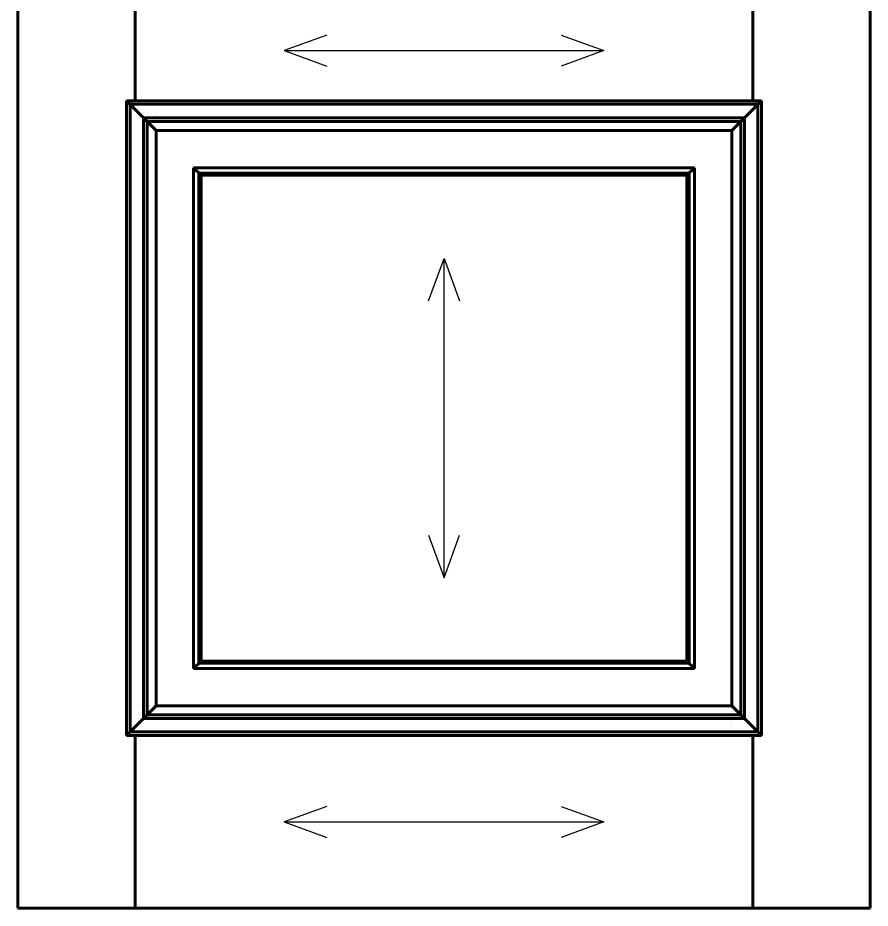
# Model space of a CAD drawing. Header units: inches. Extents: x -4554 to 14101, y -13650 to 2449.
# Drawn here: x 0 to 800, y -12800 to -11964 of the extents above; entities that cross this region are included whole.
import ezdxf

# ---------------------------------------------------------------- set-up
doc = ezdxf.new("R2010")
doc.units = ezdxf.units.IN
doc.layers.add('Слой1', color=7, linetype='Continuous')

msp = doc.modelspace()

# ---------------------------------------------------------------- linework, layer by layer
at = {"layer": 'Слой1', "color": 7, "linetype": 'Continuous', "lineweight": 60}
for p, q in [((0, -12800), (0, -10700)), ((800, -12800), (800, -10700)), ((110, -12042), (110, -11948)), ((690, -12042), (690, -11948)), ((698, -12042), (102, -12042)), ((102, -12042), (102, -12638)), ((130, -12070), (102, -12042)), ((670, -12070), (698, -12042)), ((698, -12042), (698, -12638)), ((105.4, -12045.4), (694.6, -12045.4)), ((105.4, -12634.6), (105.4, -12045.4)), ((110, -12045.8), (110, -12045.78)), ((130, -12050.65), (130, -12050.65)), ((678.5, -12045.78), (678.5, -12045.78)), ((690, -12045.78), (690, -12045.78)), ((694.6, -12634.6), (694.6, -12045.4)), ((118.1, -12052.85), (118.1, -12052.85)), ((118.1, -12054.93), (118.1, -12054.92)), ((118.1, -12058.1), (118.19, -12058.19)), ((118.1, -12621.9), (118.1, -12058.1)), ((118.1, -12058.1), (681.9, -12058.1)), ((121.5, -12052.85), (121.5, -12052.85)), ((121.5, -12054.93), (121.5, -12054.92)), ((121.5, -12056.61), (121.5, -12056.61)), ((130, -12052.85), (130, -12052.85)), ((130, -12054.93), (130, -12054.92)), ((130, -12056.61), (130, -12056.61)), ((130, -12057.72), (130, -12057.72)), ((681.9, -12621.9), (681.9, -12058.1)), ((121.5, -12061.5), (678.5, -12061.5)), ((121.5, -12618.5), (121.5, -12061.5)), ((130, -12061.5), (130, -12061.49)), ((130, -12063.12), (130, -12063.12)), ((130, -12065), (130, -12065)), ((130, -12067.37), (130, -12067.37)), ((678.5, -12618.5), (678.5, -12061.5)), ((130, -12610), (130, -12070)), ((130, -12070), (670, -12070)), ((670, -12610), (670, -12070)), ((165, -12575), (165, -12105)), ((172.02, -12112.02), (165, -12105)), ((165, -12105), (635, -12105)), ((629.98, -12110.02), (170.02, -12110.02)), ((170.02, -12110.02), (170.02, -12569.98)), ((627.98, -12112.02), (635, -12105)), ((629.98, -12110.02), (629.98, -12569.98)), ((635, -12575), (635, -12105)), ((172.02, -12567.98), (172.02, -12112.02)), ((627.98, -12112.02), (172.02, -12112.02)), ((627.98, -12567.98), (627.98, -12112.02)), ((165, -12575), (172.02, -12567.98)), ((170.02, -12569.98), (629.98, -12569.98)), ((172.02, -12567.98), (627.98, -12567.98)), ((627.98, -12567.98), (635, -12575)), ((165, -12575), (635, -12575)), ((102, -12638), (130, -12610)), ((110.65, -12610), (110.65, -12610)), ((112.85, -12610), (112.85, -12610)), ((114.93, -12610), (114.92, -12610)), ((116.61, -12610), (116.61, -12610)), ((117.72, -12610), (117.72, -12610)), ((121.5, -12610), (121.49, -12610)), ((123.12, -12610), (123.12, -12610)), ((125, -12610), (125, -12610)), ((127.37, -12610), (127.37, -12610)), ((130, -12610), (670, -12610)), ((698, -12638), (670, -12610)), ((112.85, -12618.5), (112.85, -12618.5)), ((114.93, -12618.5), (114.92, -12618.5)), ((116.61, -12618.5), (116.61, -12618.5)), ((121.5, -12618.5), (678.5, -12618.5)), ((670, -12612.63), (670, -12612.63)), ((670, -12615), (670, -12615)), ((670, -12616.88), (670, -12616.88)), ((670, -12618.51), (670, -12618.5)), ((112.85, -12621.9), (112.85, -12621.9)), ((114.93, -12621.9), (114.92, -12621.9)), ((118.1, -12621.9), (118.19, -12621.81)), ((118.1, -12621.9), (681.9, -12621.9)), ((670, -12622.28), (670, -12622.28)), ((670, -12623.39), (670, -12623.39)), ((670, -12625.08), (670, -12625.07)), ((670, -12627.15), (670, -12627.15)), ((681.9, -12621.9), (681.81, -12621.81)), ((105.4, -12634.6), (694.6, -12634.6)), ((670, -12629.35), (670, -12629.35)), ((698, -12638), (102, -12638)), ((110, -12800), (110, -12638)), ((690, -12800), (690, -12638)), ((0, -12800), (800, -12800))]:
    msp.add_line(p, q, dxfattribs=at)
at = {"layer": 'Слой1', "linetype": 'Continuous'}
for p, q in [((290, -11980.44), (250, -11995)), ((510, -11980.44), (550, -11995)), ((250, -11995), (550, -11995)), ((250, -11995), (290, -12009.56)), ((550, -11995), (510, -12009.56)), ((385.44, -12230), (400, -12190)), ((400, -12490), (400, -12190)), ((400, -12190), (414.56, -12230)), ((385.44, -12450), (400, -12490)), ((400, -12490), (414.56, -12450)), ((290, -12704.44), (250, -12719)), ((510, -12704.44), (550, -12719)), ((250, -12719), (550, -12719)), ((250, -12719), (290, -12733.56)), ((550, -12719), (510, -12733.56))]:
    msp.add_line(p, q, dxfattribs=at)

doc.saveas('drawing.dxf')
